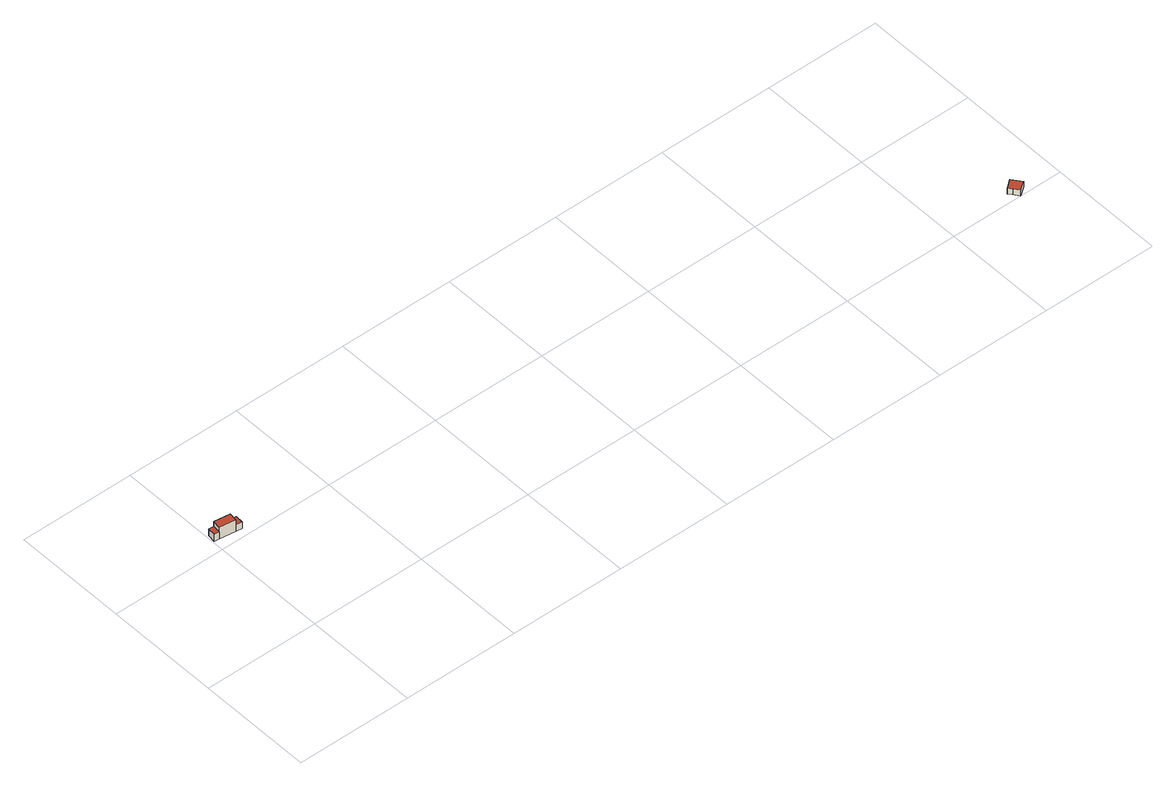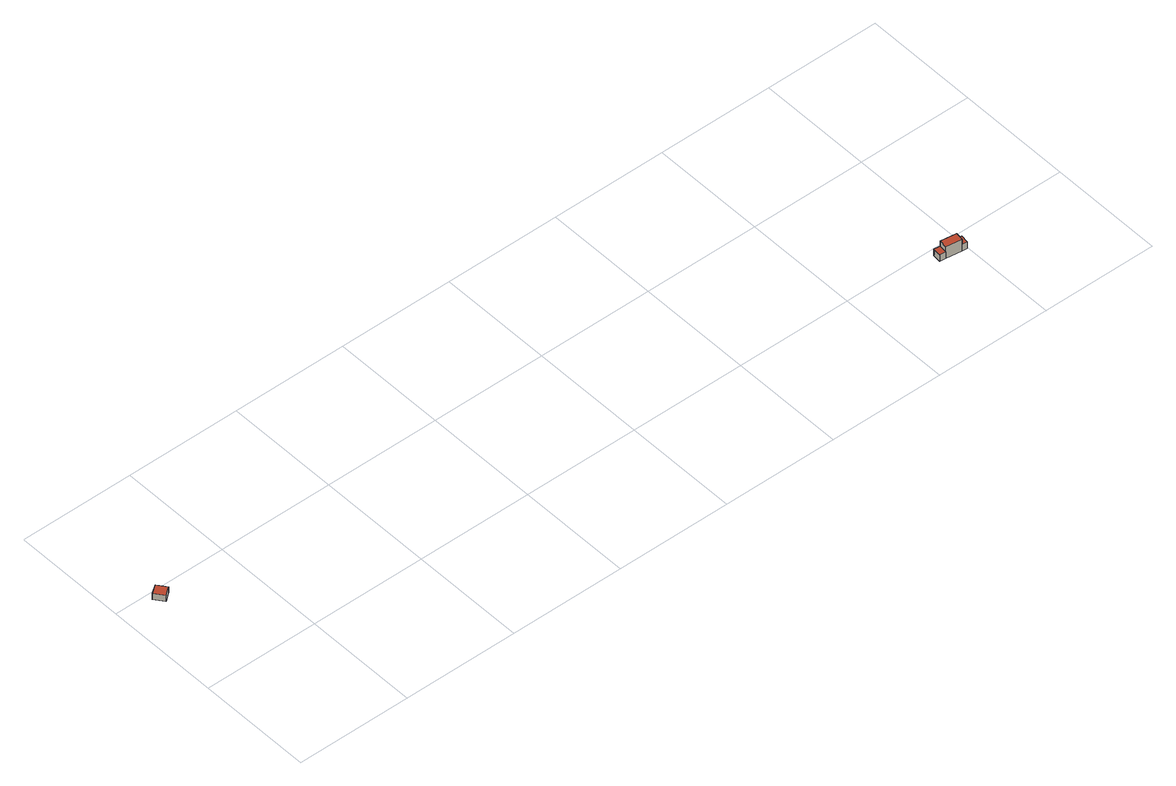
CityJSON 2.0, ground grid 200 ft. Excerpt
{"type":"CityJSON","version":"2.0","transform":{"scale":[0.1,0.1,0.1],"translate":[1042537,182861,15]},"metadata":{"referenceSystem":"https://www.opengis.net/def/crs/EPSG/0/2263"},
"CityObjects":{
"building1":{"type":"Building","attributes":{"name":"Bldg_3210013229","BIN":"4262966"},"geometry":[{"type":"MultiSurface","lod":"2","boundaries":[[[0,1,2,3]],[[4,5,6,7]],[[8,9,10,11]],[[12,13,14,15,16,17,18,19]],[[10,5,4,11]],[[0,7,6,1]],[[8,11,19,18]],[[9,8,18,17]],[[10,9,17,16]],[[6,5,16,15]],[[2,1,15,14]],[[3,2,14,13]],[[0,3,13,12]],[[4,7,12,19]]],"semantics":{"surfaces":[{"type":"RoofSurface","BIN":"4262966"},{"type":"GroundSurface"},{"type":"WallSurface"}],"values":[0,0,0,1,2,2,2,2,2,2,2,2,2,2]}}]},
"building2":{"type":"Building","attributes":{"name":"Bldg_3511014597","BIN":"4510067"},"geometry":[{"type":"MultiSurface","lod":"2","boundaries":[[[20,21,22,23,24,25]],[[26,27,28,29,30,31]],[[20,25,31,30]],[[21,20,30,29]],[[22,21,29,28]],[[23,22,28,27]],[[24,23,27,26]],[[25,24,26,31]]],"semantics":{"surfaces":[{"type":"RoofSurface","BIN":"4510067"},{"type":"GroundSurface"},{"type":"WallSurface"}],"values":[0,1,2,2,2,2,2,2]}}]}
},
"vertices":[
[390,2279,152],[371,2137,152],[475,2123,152],[494,2265,152],[115,2316,254],[96,2175,254],[371,2137,254],[390,2279,254],[26,2329,157],[6,2187,157],[96,2175,157],[115,2316,157],[390,2279,23],[494,2265,23],[475,2123,23],[371,2137,23],[96,2175,23],[6,2187,23],[26,2329,23],[115,2316,23],
[13289,269,113],[13166,175,113],[13146,160,113],[13193,98,113],[13267,0,113],[13410,109,113],[13267,0,1],[13193,98,1],[13146,160,1],[13166,175,1],[13289,269,1],[13410,109,1]
]}
